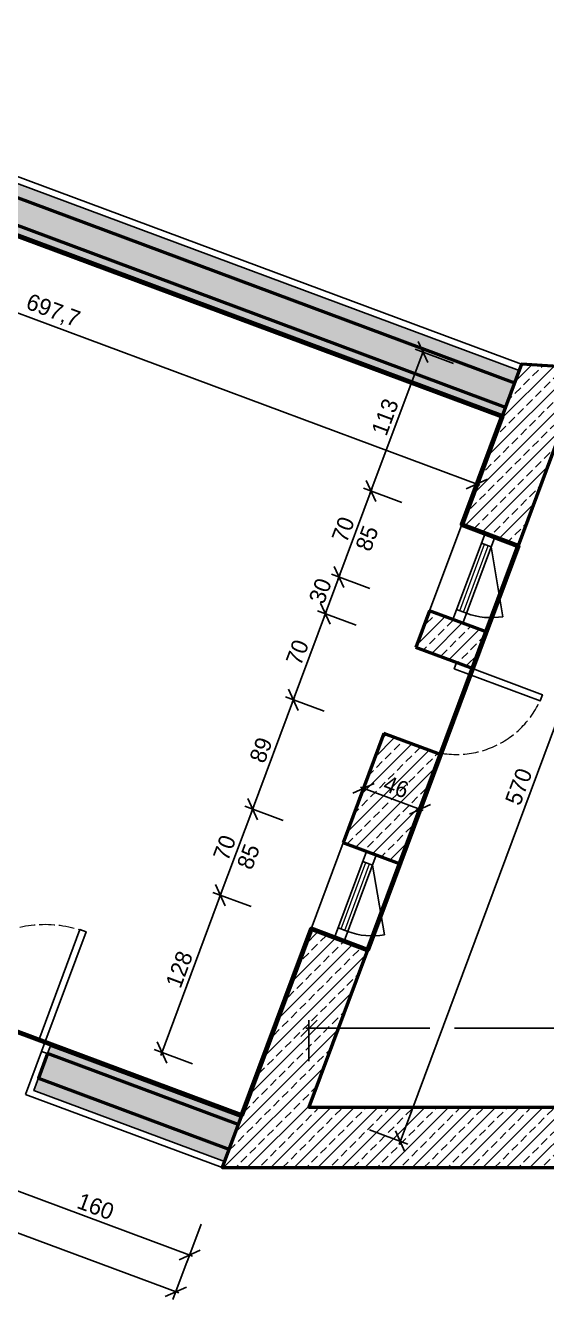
# Model space of a CAD drawing. Header units: centimetres. Extents: x 3005 to 4563, y 876 to 1848.
# Drawn here: x 3592 to 3989, y 876 to 1848 of the extents above; entities that cross this region are included whole.
import ezdxf

# ---------------------------------------------------------------- set-up
doc = ezdxf.new("R2010")
doc.units = ezdxf.units.CM
doc.linetypes.add('ACAD_ISO02W100', pattern=[15, 12, -3])
for name, color, linetype, lineweight in [('01-MURS_coupés - EXITANT', 140, 'Continuous', 50), ('02-MURS_coupés - DEMOL', 1, 'Continuous', 50), ('02-MURS_hachures - DEMOL', 1, 'Continuous', 13), ('03-MURS_coupés - PROJET', 70, 'Continuous', 50), ('06-ALLEGES - DEMOL', 1, 'Continuous', 25), ('10-HABILLAGE INT. - PROJET', 104, 'Continuous', 25), ('15-MENUI - DEMOL', 1, 'Continuous', 25), ('16-MENUI - PROJET', 171, 'Continuous', 25)]:
    doc.layers.add(name, color=color, linetype=linetype, lineweight=lineweight)
for name, color, linetype, lineweight, true_color in [('01-MURS_hachures - EXITANT', 7, 'Continuous', 13, 0x7a7a7a), ('03-MURS_hachures - PROJET', 7, 'Continuous', 13, 0x7a7a7a), ('18-ISOLATIONS - PROJET', 7, 'Continuous', 15, 0x7a7a7a), ('81-COTATIONS', 7, 'Continuous', 20, 0xe651d2), ('82-COTATIONS Extension', 7, 'Continuous', 20, 0xe651d2)]:
    doc.layers.add(name, color=color, linetype=linetype, lineweight=lineweight, true_color=true_color)
doc.layers.add('50-SURFACE-objet', color=2, linetype='Continuous', lineweight=100, plot=False)
doc.styles.add('ELE_CENTURY_GOTHIC', font='GOTHIC.TTF')
doc.dimstyles.new('ELE_ARC_1-50', dxfattribs={"dimscale": 5, "dimtxt": 2.5, "dimasz": 2.5, "dimexe": 1.25, "dimexo": 0.625, "dimtad": 1, "dimtoh": 1, "dimdec": 1, "dimzin": 9, "dimtxsty": 'ELE_CENTURY_GOTHIC', "dimblk": 'OBLIQUE', "dimcen": 0, "dimdle": 0.5, "dimclrt": 256, "dimadec": 1, "dimazin": 2, "dimtp": 0.01, "dimtm": 0.01, "dimtfac": 0.5, "dimtdec": 1, "dimtofl": 0, "dimtmove": 0, "dimatfit": 3, "dimfxl": 5, "dimfxlon": 1, "dimtfillclr": 2, "dimarcsym": 0})
doc.dimstyles.new('ELE_ARC_1-50$2', dxfattribs={"dimscale": 5, "dimtxt": 2.5, "dimasz": 2.5, "dimexe": 1.25, "dimexo": 0.625, "dimtad": 1, "dimtoh": 1, "dimdec": 1, "dimzin": 9, "dimtxsty": 'ELE_CENTURY_GOTHIC', "dimblk": 'OPEN', "dimcen": 0, "dimdle": 0.5, "dimclrt": 256, "dimadec": 1, "dimazin": 2, "dimtp": 0.01, "dimtm": 0.01, "dimtfac": 0.5, "dimtdec": 1, "dimtofl": 0, "dimtmove": 0, "dimatfit": 3, "dimfxl": 5, "dimfxlon": 1, "dimtfillclr": 2, "dimarcsym": 0})
pattern_1 = [(339.56388, (3279.3752, 1841.3613), (2.7114135, 0.456843), [1.5875, -3.175]), (99.56388, (3279.3752, 1841.3613), (-1.7513445, 2.1197314), [1.5875, -3.175]), (39.56388, (3279.3752, 1841.3613), (0.960069, 2.5765745), [-3.175, 1.5875])]

# ---------------------------------------------------------------- blocks, each defined once
blk = doc.blocks.new('_Oblique')
at = {"color": 0, "linetype": 'ByBlock', "lineweight": -2}
blk.add_line((-0.5, -0.5), (0.5, 0.5), dxfattribs=at)
blk = doc.blocks.new('*D0')
at = {"layer": '81-COTATIONS', "color": 0, "lineweight": -2, "transparency": 16777216}
for p, q in [((3807.85, 1058.16), (3807.85, 1089.41)), ((4510.85, 1058.16), (4510.85, 1089.41)), ((3805.35, 1083.16), (3900.13, 1083.16)), ((3918.88, 1083.16), (4400.46, 1083.16)), ((4419.21, 1083.16), (4448.49, 1083.16)), ((4467.24, 1083.16), (4513.35, 1083.16))]:
    blk.add_line(p, q, dxfattribs=at)
at = {"layer": 'Defpoints', "color": 0, "transparency": 16777216}
for p in [(4510.85, 1083.16), (3807.85, 1022.87), (4510.85, 1022.87)]:
    blk.add_point(p, dxfattribs=at)
at = {"layer": '81-COTATIONS', "color": 0, "lineweight": -2, "transparency": 16777216, "xscale": 12.5, "yscale": 12.5, "zscale": 12.5, "rotation": 180}
blk.add_blockref('_Oblique', (3807.85, 1083.16), dxfattribs=at)
at = {"layer": '81-COTATIONS', "color": 0, "lineweight": -2, "transparency": 16777216, "xscale": 12.5, "yscale": 12.5, "zscale": 12.5}
blk.add_blockref('_Oblique', (4510.85, 1083.16), dxfattribs=at)
at = {"layer": '81-COTATIONS', "transparency": 16777216, "insert": (4159.35, 1092.85), "char_height": 12.5, "attachment_point": 5, "style": 'ELE_CENTURY_GOTHIC'}
blk.add_mtext('703', dxfattribs=at)
blk = doc.blocks.new('*D3')
at = {"layer": '81-COTATIONS', "color": 0, "lineweight": -2, "transparency": 16777216}
for p, q in [((4052.98, 1539.81), (4082.27, 1528.9)), ((4077.28, 1533.42), (3876.52, 994.61)), ((3853.96, 1005.68), (3883.24, 994.77))]:
    blk.add_line(p, q, dxfattribs=at)
at = {"layer": 'Defpoints', "color": 0, "transparency": 16777216}
for p in [(4006.87, 1556.99), (3807.85, 1022.87), (3877.39, 996.95)]:
    blk.add_point(p, dxfattribs=at)
at = {"layer": '81-COTATIONS', "color": 0, "lineweight": -2, "transparency": 16777216, "xscale": 12.5, "yscale": 12.5, "zscale": 12.5}
for p, rotation in [((4076.41, 1531.08), 69.56387672515089), ((3877.39, 996.95), 249.5638767251509)]:
    blk.add_blockref('_Oblique', p, dxfattribs=dict(at, rotation=rotation))
at = {"layer": '81-COTATIONS', "transparency": 16777216, "insert": (3967.82, 1267.4), "char_height": 12.5, "attachment_point": 5, "rotation": 69.56388, "style": 'ELE_CENTURY_GOTHIC'}
blk.add_mtext('570', dxfattribs=at)
blk = doc.blocks.new('*D4')
at = {"layer": '81-COTATIONS', "color": 0, "lineweight": -2, "transparency": 16777216}
for p, q in [((3694.81, 1062.32), (3741.24, 1186.95)), ((3763.8, 1175.88), (3734.52, 1186.79)), ((3719.11, 1055.93), (3689.82, 1066.84))]:
    blk.add_line(p, q, dxfattribs=at)
at = {"layer": 'Defpoints', "color": 0, "transparency": 16777216}
for p in [(3740.37, 1184.61), (3852.54, 1142.81), (3807.85, 1022.87)]:
    blk.add_point(p, dxfattribs=at)
at = {"layer": '81-COTATIONS', "color": 0, "lineweight": -2, "transparency": 16777216, "xscale": 12.5, "yscale": 12.5, "zscale": 12.5}
for p, rotation in [((3740.37, 1184.61), 69.56387672515098), ((3695.68, 1064.66), 249.563876725151)]:
    blk.add_blockref('_Oblique', p, dxfattribs=dict(at, rotation=rotation))
at = {"layer": '81-COTATIONS', "transparency": 16777216, "insert": (3708.95, 1128.02), "char_height": 12.5, "attachment_point": 5, "rotation": 69.56388, "style": 'ELE_CENTURY_GOTHIC'}
blk.add_mtext('128', dxfattribs=at)
blk = doc.blocks.new('_Open')
at = {"color": 0, "linetype": 'ByBlock', "lineweight": -2}
for p, q in [((-1, 0.167), (0, 0)), ((-1, -0.167), (0, 0)), ((0, 0), (-1, 0))]:
    blk.add_line(p, q, dxfattribs=at)
blk = doc.blocks.new('*D5')
at = {"layer": '81-COTATIONS', "color": 0, "lineweight": -2, "transparency": 16777216}
blk.add_arc((4510.85, 1022.87), 80.26, 98.93226, 171.06774, dxfattribs=at)
at = {"layer": 'Defpoints', "color": 0, "transparency": 16777216}
for p in [(4510.85, 1524.87), (4441.34, 1063), (3807.85, 1022.87), (4510.85, 1022.87), (4510.85, 1022.87)]:
    blk.add_point(p, dxfattribs=at)
at = {"layer": '81-COTATIONS', "color": 0, "lineweight": -2, "transparency": 16777216, "xscale": 12.5, "yscale": 12.5, "zscale": 12.5}
for p, rotation in [((4510.85, 1103.13), 4.466130810717324), ((4430.59, 1022.87), 265.5338691892827)]:
    blk.add_blockref('_Open', p, dxfattribs=dict(at, rotation=rotation))
at = {"layer": '81-COTATIONS', "transparency": 16777216, "insert": (4465.87, 1100.77), "char_height": 12.5, "attachment_point": 5, "rotation": 30, "style": 'ELE_CENTURY_GOTHIC'}
blk.add_mtext('90°', dxfattribs=at)
blk = doc.blocks.new('*D6')
at = {"layer": '81-COTATIONS', "color": 0, "lineweight": -2, "transparency": 16777216}
for p, q in [((3739.5, 1182.26), (3765.69, 1252.54)), ((3788.24, 1241.47), (3758.96, 1252.38)), ((3763.8, 1175.88), (3734.52, 1186.79))]:
    blk.add_line(p, q, dxfattribs=at)
at = {"layer": 'Defpoints', "color": 0, "transparency": 16777216}
for p in [(3764.81, 1250.2), (3833.88, 1224.47), (3852.54, 1142.81)]:
    blk.add_point(p, dxfattribs=at)
at = {"layer": '81-COTATIONS', "color": 0, "lineweight": -2, "transparency": 16777216, "xscale": 12.5, "yscale": 12.5, "zscale": 12.5}
for p, rotation in [((3764.81, 1250.2), 69.56387672515095), ((3740.37, 1184.61), 249.563876725151)]:
    blk.add_blockref('_Oblique', p, dxfattribs=dict(at, rotation=rotation))
at = {"layer": '81-COTATIONS', "transparency": 16777216, "char_height": 12.5, "width": 78.2401, "attachment_point": 5, "rotation": 69.56388, "style": 'ELE_CENTURY_GOTHIC'}
for s, insert in [('70', (3743.51, 1220.79)), ('85', (3761.67, 1214.02))]:
    blk.add_mtext(s, dxfattribs=dict(at, insert=insert))
blk = doc.blocks.new('*D7')
at = {"layer": '81-COTATIONS', "color": 0, "lineweight": -2, "transparency": 16777216}
for p, q in [((3763.94, 1247.86), (3796.76, 1335.94)), ((3819.32, 1324.87), (3790.03, 1335.78)), ((3788.24, 1241.47), (3758.96, 1252.38))]:
    blk.add_line(p, q, dxfattribs=at)
at = {"layer": 'Defpoints', "color": 0, "transparency": 16777216}
for p in [(3795.89, 1333.6), (3864.95, 1307.86), (3833.88, 1224.47)]:
    blk.add_point(p, dxfattribs=at)
at = {"layer": '81-COTATIONS', "color": 0, "lineweight": -2, "transparency": 16777216, "xscale": 12.5, "yscale": 12.5, "zscale": 12.5}
for p, rotation in [((3795.89, 1333.6), 69.56387672515095), ((3764.81, 1250.2), 249.563876725151)]:
    blk.add_blockref('_Oblique', p, dxfattribs=dict(at, rotation=rotation))
at = {"layer": '81-COTATIONS', "transparency": 16777216, "insert": (3771.27, 1295.28), "char_height": 12.5, "attachment_point": 5, "rotation": 69.56388, "style": 'ELE_CENTURY_GOTHIC'}
blk.add_mtext('89', dxfattribs=at)
blk = doc.blocks.new('*D8')
at = {"layer": '81-COTATIONS', "color": 0, "lineweight": -2, "transparency": 16777216}
for p, q in [((3795.02, 1331.26), (3821.2, 1401.54)), ((3843.76, 1390.46), (3814.47, 1401.38)), ((3819.32, 1324.87), (3790.03, 1335.78))]:
    blk.add_line(p, q, dxfattribs=at)
at = {"layer": 'Defpoints', "color": 0, "transparency": 16777216}
for p in [(3820.33, 1399.19), (3889.39, 1373.46), (3864.95, 1307.86)]:
    blk.add_point(p, dxfattribs=at)
at = {"layer": '81-COTATIONS', "color": 0, "lineweight": -2, "transparency": 16777216, "xscale": 12.5, "yscale": 12.5, "zscale": 12.5}
for p, rotation in [((3820.33, 1399.19), 69.56387672515095), ((3795.89, 1333.6), 249.563876725151)]:
    blk.add_blockref('_Oblique', p, dxfattribs=dict(at, rotation=rotation))
at = {"layer": '81-COTATIONS', "transparency": 16777216, "insert": (3799.03, 1369.78), "char_height": 12.5, "attachment_point": 5, "rotation": 69.56388, "style": 'ELE_CENTURY_GOTHIC'}
blk.add_mtext('70', dxfattribs=at)
blk = doc.blocks.new('*D9')
at = {"layer": '81-COTATIONS', "color": 0, "lineweight": -2, "transparency": 16777216}
for p, q in [((3819.46, 1396.85), (3831.68, 1429.65)), ((3854.23, 1418.58), (3824.95, 1429.49)), ((3843.76, 1390.46), (3814.47, 1401.38))]:
    blk.add_line(p, q, dxfattribs=at)
at = {"layer": 'Defpoints', "color": 0, "transparency": 16777216}
for p in [(3830.81, 1427.31), (3899.87, 1401.57), (3889.39, 1373.46)]:
    blk.add_point(p, dxfattribs=at)
at = {"layer": '81-COTATIONS', "color": 0, "lineweight": -2, "transparency": 16777216, "xscale": 12.5, "yscale": 12.5, "zscale": 12.5}
for p, rotation in [((3830.81, 1427.31), 69.56387672515095), ((3820.33, 1399.19), 249.563876725151)]:
    blk.add_blockref('_Oblique', p, dxfattribs=dict(at, rotation=rotation))
at = {"layer": '81-COTATIONS', "transparency": 16777216, "insert": (3816.49, 1416.63), "char_height": 12.5, "attachment_point": 5, "rotation": 69.56388, "style": 'ELE_CENTURY_GOTHIC'}
blk.add_mtext('30', dxfattribs=at)
blk = doc.blocks.new('*D10')
at = {"layer": '81-COTATIONS', "color": 0, "lineweight": -2, "transparency": 16777216}
for p, q in [((3829.93, 1424.96), (3856.12, 1495.24)), ((3878.67, 1484.17), (3849.39, 1495.08)), ((3854.23, 1418.58), (3824.95, 1429.49))]:
    blk.add_line(p, q, dxfattribs=at)
at = {"layer": 'Defpoints', "color": 0, "transparency": 16777216}
for p in [(3855.25, 1492.9), (3924.31, 1467.17), (3899.87, 1401.57)]:
    blk.add_point(p, dxfattribs=at)
at = {"layer": '81-COTATIONS', "color": 0, "lineweight": -2, "transparency": 16777216, "xscale": 12.5, "yscale": 12.5, "zscale": 12.5}
for p, rotation in [((3855.25, 1492.9), 69.56387672515095), ((3830.81, 1427.31), 249.563876725151)]:
    blk.add_blockref('_Oblique', p, dxfattribs=dict(at, rotation=rotation))
at = {"layer": '81-COTATIONS', "transparency": 16777216, "char_height": 12.5, "width": 54.3863, "attachment_point": 5, "rotation": 69.56388, "style": 'ELE_CENTURY_GOTHIC'}
for s, insert in [('70', (3833.95, 1463.49)), ('85', (3852.11, 1456.72))]:
    blk.add_mtext(s, dxfattribs=dict(at, insert=insert))
blk = doc.blocks.new('*D11')
at = {"layer": '81-COTATIONS', "color": 0, "lineweight": -2, "transparency": 16777216}
for p, q in [((3854.37, 1490.56), (3895.57, 1601.13)), ((3918.13, 1590.06), (3888.85, 1600.97)), ((3878.67, 1484.17), (3849.39, 1495.08))]:
    blk.add_line(p, q, dxfattribs=at)
at = {"layer": 'Defpoints', "color": 0, "transparency": 16777216}
for p in [(3894.7, 1598.79), (4006.87, 1556.99), (3924.31, 1467.17)]:
    blk.add_point(p, dxfattribs=at)
at = {"layer": '81-COTATIONS', "color": 0, "lineweight": -2, "transparency": 16777216, "xscale": 12.5, "yscale": 12.5, "zscale": 12.5}
for p, rotation in [((3894.7, 1598.79), 69.56387672515095), ((3855.25, 1492.9), 249.563876725151)]:
    blk.add_blockref('_Oblique', p, dxfattribs=dict(at, rotation=rotation))
at = {"layer": '81-COTATIONS', "transparency": 16777216, "insert": (3865.89, 1549.23), "char_height": 12.5, "attachment_point": 5, "rotation": 69.56388, "style": 'ELE_CENTURY_GOTHIC'}
blk.add_mtext('113', dxfattribs=at)
blk = doc.blocks.new('*D18')
at = {"layer": '81-COTATIONS', "color": 0, "lineweight": -2, "transparency": 16777216}
for p, q in [((3894.86, 1249.23), (3847.07, 1267.04)), ((3849.42, 1266.17), (3851.6, 1272.02)), ((3892.52, 1250.1), (3894.7, 1255.96))]:
    blk.add_line(p, q, dxfattribs=at)
at = {"layer": 'Defpoints', "color": 0, "transparency": 16777216}
for p in [(3849.42, 1266.17), (3849.42, 1266.17), (3892.52, 1250.1)]:
    blk.add_point(p, dxfattribs=at)
at = {"layer": '81-COTATIONS', "color": 0, "lineweight": -2, "transparency": 16777216, "xscale": 12.5, "yscale": 12.5, "zscale": 12.5}
for p, rotation in [((3849.42, 1266.17), 159.5638767251508), ((3892.52, 1250.1), 339.5638767251507)]:
    blk.add_blockref('_Oblique', p, dxfattribs=dict(at, rotation=rotation))
at = {"layer": '81-COTATIONS', "transparency": 16777216, "insert": (3874.35, 1267.21), "char_height": 12.5, "attachment_point": 5, "rotation": 339.56388, "style": 'ELE_CENTURY_GOTHIC'}
blk.add_mtext('46', dxfattribs=at)
blk = doc.blocks.new('FENETRE 1V - 70cm')
for p, q in [((8, 0), (54.77, 27)), ((8, -8), (8, 0)), ((62, -8), (62, 0))]:
    blk.add_line(p, q)
at = {"color": 152, "lineweight": 15, "true_color": 0x2776bb}
for p, q in [((62, -2.5), (8, -2.5)), ((62, -5.5), (8, -5.5))]:
    blk.add_line(p, q, dxfattribs=at)
blk.add_lwpolyline([(0, -8), (70, -8), (70, 0), (0, 0)], close=True)
blk.add_arc((8, 0), 54, 0, 30)
blk = doc.blocks.new('PORTE_ SIMPLE 70cm')
blk.add_lwpolyline([(0, 0), (5, 0), (5, 70), (0, 70)], close=True)
at = {"color": 252, "linetype": 'ACAD_ISO02W100', "lineweight": 20, "true_color": 0x939598}
blk.add_arc((0, 0), 70, 0, 90, dxfattribs=at)
blk = doc.blocks.new('PORTE_OUVERTURE 90cm')
for points in [[(0, 0), (5, 0), (5, 90), (0, 90)], [(0, 0), (-5, 0), (-5, -7.3), (0, -7.3)], [(90, 0), (95, 0), (95, -7.3), (90, -7.3)]]:
    blk.add_lwpolyline(points, close=True)
at = {"color": 252, "linetype": 'ACAD_ISO02W100', "lineweight": 20, "true_color": 0x939598}
blk.add_arc((0, 0), 90, 0, 90, dxfattribs=at)
blk = doc.blocks.new('*D33')
at = {"layer": '82-COTATIONS Extension', "color": 0, "lineweight": -2, "transparency": 16777216}
for p, q in [((3575.6, 989.56), (3564.69, 960.28)), ((3564.53, 967.01), (3719.15, 909.4)), ((3725.53, 933.7), (3714.62, 904.41))]:
    blk.add_line(p, q, dxfattribs=at)
at = {"layer": 'Defpoints', "color": 0, "transparency": 16777216}
for p in [(3591.69, 1032.73), (3741.62, 976.87), (3716.8, 910.27)]:
    blk.add_point(p, dxfattribs=at)
at = {"layer": '82-COTATIONS Extension', "color": 0, "lineweight": -2, "transparency": 16777216, "xscale": 12.5, "yscale": 12.5, "zscale": 12.5}
for p, rotation in [((3566.87, 966.14), 159.5638767251507), ((3716.8, 910.27), 339.5638767251507)]:
    blk.add_blockref('_Oblique', p, dxfattribs=dict(at, rotation=rotation))
at = {"layer": '82-COTATIONS Extension', "transparency": 16777216, "insert": (3645.22, 947.28), "char_height": 12.5, "attachment_point": 5, "rotation": 339.56388, "style": 'ELE_CENTURY_GOTHIC'}
blk.add_mtext('160', dxfattribs=at)
blk = doc.blocks.new('*D34')
at = {"layer": '82-COTATIONS Extension', "color": 0, "lineweight": -2, "transparency": 16777216}
for p, q in [((3021.63, 1163.96), (3010.72, 1134.68)), ((3010.56, 1141.41), (3708.67, 881.28)), ((3715.06, 905.58), (3704.15, 876.3))]:
    blk.add_line(p, q, dxfattribs=at)
at = {"layer": 'Defpoints', "color": 0, "transparency": 16777216}
for p in [(3048.19, 1235.25), (3741.62, 976.87), (3706.33, 882.16)]:
    blk.add_point(p, dxfattribs=at)
at = {"layer": '82-COTATIONS Extension', "color": 0, "lineweight": -2, "transparency": 16777216, "xscale": 12.5, "yscale": 12.5, "zscale": 12.5}
for p, rotation in [((3012.9, 1140.54), 159.5638767251507), ((3706.33, 882.16), 339.5638767251507)]:
    blk.add_blockref('_Oblique', p, dxfattribs=dict(at, rotation=rotation))
at = {"layer": '82-COTATIONS Extension', "transparency": 16777216, "insert": (3363, 1020.43), "char_height": 12.5, "attachment_point": 5, "rotation": 339.56388, "style": 'ELE_CENTURY_GOTHIC'}
blk.add_mtext('740', dxfattribs=at)
blk = doc.blocks.new('*D35')
at = {"layer": '82-COTATIONS Extension', "color": 0, "lineweight": -2, "transparency": 16777216}
for p, q in [((3290.82, 1765.24), (3279.9, 1735.95)), ((3279.74, 1742.68), (3938.22, 1497.33)), ((3944.6, 1521.63), (3933.69, 1492.34))]:
    blk.add_line(p, q, dxfattribs=at)
at = {"layer": 'Defpoints', "color": 0, "transparency": 16777216}
for p in [(3301.3, 1793.39), (3955.09, 1549.77), (3935.87, 1498.2)]:
    blk.add_point(p, dxfattribs=at)
at = {"layer": '82-COTATIONS Extension', "color": 0, "lineweight": -2, "transparency": 16777216, "xscale": 12.5, "yscale": 12.5, "zscale": 12.5}
for p, rotation in [((3282.09, 1741.81), 159.5638767251507), ((3935.87, 1498.2), 339.5638767251507)]:
    blk.add_blockref('_Oblique', p, dxfattribs=dict(at, rotation=rotation))
at = {"layer": '82-COTATIONS Extension', "transparency": 16777216, "insert": (3612.56, 1629.62), "char_height": 12.5, "attachment_point": 5, "rotation": 339.56388, "style": 'ELE_CENTURY_GOTHIC'}
blk.add_mtext('697,7', dxfattribs=at)

msp = doc.modelspace()

# ---------------------------------------------------------------- hatches: boundary and pattern name
at = {"layer": '01-MURS_hachures - EXITANT'}
h = msp.add_hatch(dxfattribs=at)
h.set_pattern_fill('ANSI33', color=256, scale=2)
h.paths.add_polyline_path([(4556.85, 1552), (3969.86, 1589.41), (3924.31, 1467.17), (3967.42, 1451.1), (4006.87, 1556.99), (4510.85, 1524.87), (4510.85, 1022.87), (3807.85, 1022.87), (3852.54, 1142.81), (3809.44, 1158.87), (3741.62, 976.87), (4556.85, 976.87)])
at = {"layer": '02-MURS_hachures - DEMOL'}
h = msp.add_hatch(dxfattribs=at)
h.set_pattern_fill('ANSI33', color=256, scale=2)
h.paths.add_polyline_path([(3942.97, 1385.51), (3899.87, 1401.57), (3889.39, 1373.46), (3932.5, 1357.4)])
h.paths.add_polyline_path([(3908.06, 1291.8), (3864.95, 1307.86), (3833.88, 1224.47), (3876.98, 1208.4)])
at = {"layer": '03-MURS_hachures - PROJET'}
h = msp.add_hatch(dxfattribs=at)
h.set_pattern_fill('AR-CONC', color=256, scale=0.2)
h.paths.add_polyline_path([(3608.59, 1063.78), (3601.61, 1045.04), (3746.86, 990.92), (3753.84, 1009.66)])
h.paths.add_polyline_path([(3514.89, 1098.7), (3439.92, 1126.63), (3432.94, 1107.89), (3507.9, 1079.96)])
h.paths.add_polyline_path([(3308.73, 1175.52), (3301.75, 1156.77), (3357.97, 1135.83), (3364.96, 1154.57)])
h.paths.add_polyline_path([(3233.77, 1203.45), (3093.21, 1255.82), (3132.26, 1360.63), (3113.52, 1367.61), (3067.49, 1244.07), (3226.79, 1184.71)])
h.paths.add_polyline_path([(3181.14, 1491.82), (3162.4, 1498.8), (3141.45, 1442.58), (3160.19, 1435.59)])
h.paths.add_polyline_path([(3230.03, 1623.01), (3211.29, 1629.99), (3190.34, 1573.76), (3209.08, 1566.78)])
h.paths.add_polyline_path([(3297.01, 1802.77), (3957.64, 1556.61), (3964.62, 1575.36), (3285.25, 1828.5), (3239.22, 1704.95), (3257.96, 1697.97)])
at = {"layer": '18-ISOLATIONS - PROJET'}
h = msp.add_hatch(dxfattribs=at)
h.set_pattern_fill('HONEY', color=256, scale=0.5)
h.set_pattern_definition(pattern_1)
h.paths.add_polyline_path([(3968.12, 1584.73), (3279.38, 1841.36), (3229.85, 1708.45), (3239.22, 1704.95), (3285.25, 1828.5), (3964.62, 1575.36)])
h.paths.add_polyline_path([(3211.29, 1629.99), (3201.92, 1633.48), (3180.97, 1577.26), (3190.34, 1573.76)])
h.paths.add_polyline_path([(3162.4, 1498.8), (3153.03, 1502.29), (3132.08, 1446.07), (3141.45, 1442.58)])
h.paths.add_polyline_path([(3113.52, 1367.61), (3104.15, 1371.1), (3054.62, 1238.19), (3223.29, 1175.34), (3226.79, 1184.71), (3067.49, 1244.07)])
h.paths.add_polyline_path([(3357.97, 1135.83), (3301.75, 1156.77), (3298.26, 1147.4), (3354.48, 1126.45)])
h.paths.add_polyline_path([(3507.9, 1079.96), (3432.94, 1107.89), (3429.45, 1098.52), (3504.41, 1070.59)])
h.paths.add_polyline_path([(3746.86, 990.92), (3601.61, 1045.04), (3598.12, 1035.67), (3743.36, 981.55)])
h = msp.add_hatch(dxfattribs=at)
h.set_pattern_fill('HONEY', color=256, scale=0.5)
h.set_pattern_definition(pattern_1)
h.paths.add_polyline_path([(3957.64, 1556.61), (3297.01, 1802.77), (3257.96, 1697.97), (3263.58, 1695.88), (3300.54, 1795.06), (3955.55, 1550.99)])
h = msp.add_hatch(dxfattribs=at)
h.set_pattern_fill('HONEY', color=256, scale=0.5)
h.set_pattern_definition([(69.56388, (3741.6183, 976.8665), (-0.456843, 2.7114135), [1.5875, -3.175]), (189.56388, (3741.6183, 976.8665), (-2.1197314, -1.7513445), [1.5875, -3.175]), (129.56388, (3741.6183, 976.8665), (-2.5765745, 0.960069), [-3.175, 1.5875])])
h.paths.add_polyline_path([(3132.26, 1360.63), (3093.21, 1255.82), (3233.77, 1203.45), (3235.86, 1209.07), (3100.93, 1259.35), (3137.88, 1358.53)])
h.paths.add_polyline_path([(3610.69, 1069.41), (3608.59, 1063.78), (3753.84, 1009.66), (3755.93, 1015.29)])

# ---------------------------------------------------------------- linework, layer by layer
at = {"layer": '01-MURS_coupés - EXITANT'}
for p, q in [((3967.42, 1451.1), (3924.31, 1467.17)), ((3852.54, 1142.81), (3809.44, 1158.87))]:
    msp.add_line(p, q, dxfattribs=at)
for points in [[(3809.44, 1158.87), (3741.62, 976.87), (4556.85, 976.87), (4556.85, 1552), (3969.86, 1589.41), (3924.31, 1467.17)], [(4006.87, 1556.99), (3967.42, 1451.1)], [(3852.54, 1142.81), (3807.85, 1022.87), (4510.85, 1022.87), (4510.85, 1524.87)]]:
    msp.add_lwpolyline(points, dxfattribs=at)
at = {"layer": '02-MURS_coupés - DEMOL'}
for p, q in [((3942.97, 1385.51), (3899.87, 1401.57)), ((3932.5, 1357.4), (3889.39, 1373.46)), ((3908.06, 1291.8), (3864.95, 1307.86)), ((3876.98, 1208.4), (3833.88, 1224.47))]:
    msp.add_line(p, q, dxfattribs=at)
for points in [[(3899.87, 1401.57), (3889.39, 1373.46)], [(3942.97, 1385.51), (3932.5, 1357.4)], [(3864.95, 1307.86), (3833.88, 1224.47)], [(3908.06, 1291.8), (3876.98, 1208.4)]]:
    msp.add_lwpolyline(points, dxfattribs=at)
at = {"layer": '03-MURS_coupés - PROJET'}
for points in [[(3957.64, 1556.61), (3297.01, 1802.77), (3257.96, 1697.97), (3239.22, 1704.95), (3285.25, 1828.5), (3964.62, 1575.36)], [(3753.84, 1009.66), (3608.59, 1063.78), (3601.61, 1045.04), (3746.86, 990.92)]]:
    msp.add_lwpolyline(points, dxfattribs=at)
at = {"layer": '06-ALLEGES - DEMOL'}
for p, q in [((3899.87, 1401.57), (3924.31, 1467.17)), ((3967.42, 1451.1), (3942.97, 1385.51)), ((3809.44, 1158.87), (3833.88, 1224.47)), ((3876.98, 1208.4), (3852.54, 1142.81))]:
    msp.add_line(p, q, dxfattribs=at)
at = {"layer": '10-HABILLAGE INT. - PROJET'}
for p, q in [((3300.54, 1795.06), (3955.55, 1550.99)), ((3301.3, 1793.39), (3955.09, 1549.77))]:
    msp.add_line(p, q, dxfattribs=at)
for points in [[(3608.59, 1063.78), (3611.14, 1070.62)], [(3755.93, 1015.29), (3610.69, 1069.41)], [(3756.39, 1016.5), (3611.14, 1070.62)]]:
    msp.add_lwpolyline(points, dxfattribs=at)
at = {"layer": '16-MENUI - PROJET'}
for p, q in [((3276.44, 1847.79), (3969.86, 1589.41)), ((3279.38, 1841.36), (3968.12, 1584.73)), ((3591.69, 1032.73), (3603.91, 1065.53)), ((3608.59, 1063.78), (3603.91, 1065.53))]:
    msp.add_line(p, q, dxfattribs=at)
for points in [[(3743.36, 981.55), (3598.12, 1035.67), (3608.59, 1063.78)], [(3741.62, 976.87), (3591.69, 1032.73)]]:
    msp.add_lwpolyline(points, dxfattribs=at)
at = {"layer": '50-SURFACE-objet'}
msp.add_lwpolyline([(3955.09, 1549.77), (3924.31, 1467.17), (3967.42, 1451.1), (3852.54, 1142.81), (3809.44, 1158.87), (3756.39, 1016.5), (3102.6, 1260.12), (3301.3, 1793.39)], close=True, dxfattribs=at)

# ---------------------------------------------------------------- block references
at = {"layer": '15-MENUI - DEMOL'}
for name, p, rotation in [('FENETRE 1V - 70cm', (3949.61, 1457.74), 249.5638767251556), ('PORTE_ SIMPLE 70cm', (3920.32, 1361.94), 249.5638767251509), ('FENETRE 1V - 70cm', (3859.18, 1215.04), 249.5638767251513)]:
    msp.add_blockref(name, p, dxfattribs=dict(at, rotation=rotation))
at = {"layer": '16-MENUI - PROJET', "xscale": -1, "rotation": 339.5638767251505}
msp.add_blockref('PORTE_OUVERTURE 90cm', (3606.46, 1072.37), dxfattribs=at)

# ---------------------------------------------------------------- dimensions: what is measured, and where the dimension line sits
at = {"layer": '81-COTATIONS'}
for base, p1, p2, picture, middle in [((3894.7, 1598.79), (3924.31, 1467.17), (4006.87, 1556.99), '*D11', (3865.89, 1549.23)), ((3830.81, 1427.31), (3889.39, 1373.46), (3899.87, 1401.57), '*D9', (3816.49, 1416.63)), ((3820.33, 1399.19), (3864.95, 1307.86), (3889.39, 1373.46), '*D8', (3799.03, 1369.78)), ((3795.89, 1333.6), (3833.88, 1224.47), (3864.95, 1307.86), '*D7', (3771.27, 1295.28))]:
    dim = msp.add_linear_dim(base=base, p1=p1, p2=p2, angle=249.56388, dimstyle='ELE_ARC_1-50', override={"dimpost": '\\X', "dimtmove": 1}, dxfattribs=at)
    dim.commit()
    dim.dimension.update_dxf_attribs({"geometry": picture, "text_midpoint": middle})
for p1, p2, distance, picture, middle in [((4006.87, 1556.99), (3807.85, 1022.87), 74.21, '*D3', (3967.82, 1267.4)), ((3892.52, 1250.1), (3849.42, 1266.17), 0, '*D18', (3874.35, 1267.21)), ((3807.85, 1022.87), (3852.54, 1142.81), 119.7, '*D4', (3708.95, 1128.02))]:
    dim = msp.add_aligned_dim(p1=p1, p2=p2, distance=distance, dimstyle='ELE_ARC_1-50', override={"dimpost": '\\X'}, dxfattribs=at)
    dim.commit()
    dim.dimension.update_dxf_attribs({"geometry": picture, "text_midpoint": middle})
dim = msp.add_angular_dim_2l(base=(4441.34, 1063), line1=((4510.85, 1022.87), (4510.85, 1524.87)), line2=((3807.85, 1022.87), (4510.85, 1022.87)), dimstyle='ELE_ARC_1-50$2', override={"dimpost": '\\X'}, dxfattribs=at)
dim.commit()
dim.dimension.update_dxf_attribs({"geometry": '*D5', "text_midpoint": (4470.72, 1092.38), "dimtype": 162})
for base, p1, p2, picture, middle in [((3855.25, 1492.9), (3899.87, 1401.57), (3924.31, 1467.17), '*D10', (3843.03, 1460.1)), ((3764.81, 1250.2), (3852.54, 1142.81), (3833.88, 1224.47), '*D6', (3752.59, 1217.4))]:
    dim = msp.add_linear_dim(base=base, p1=p1, p2=p2, angle=249.56388, text='<>\\X85', dimstyle='ELE_ARC_1-50', override={"dimpost": '\\X', "dimtmove": 1}, dxfattribs=at)
    dim.commit()
    dim.dimension.update_dxf_attribs({"geometry": picture, "text_midpoint": middle})
dim = msp.add_linear_dim(base=(4510.85, 1083.16), p1=(3807.85, 1022.87), p2=(4510.85, 1022.87), dimstyle='ELE_ARC_1-50', override={"dimpost": '\\X'}, dxfattribs=at)
dim.commit()
dim.dimension.update_dxf_attribs({"geometry": '*D0', "text_midpoint": (4159.35, 1092.85)})
at = {"layer": '82-COTATIONS Extension'}
for base, p1, p2, override, picture, middle in [((3935.87, 1498.2), (3301.3, 1793.39), (3955.09, 1549.77), {"dimpost": '\\X'}, '*D35', (3612.56, 1629.62)), ((3706.33, 882.16), (3048.19, 1235.25), (3741.62, 976.87), {"dimpost": '\\X'}, '*D34', (3363, 1020.43)), ((3716.8, 910.27), (3591.69, 1032.73), (3741.62, 976.87), {"dimpost": '\\X', "dimtmove": 1}, '*D33', (3645.22, 947.28))]:
    dim = msp.add_linear_dim(base=base, p1=p1, p2=p2, angle=339.56388, dimstyle='ELE_ARC_1-50', override=override, dxfattribs=at)
    dim.commit()
    dim.dimension.update_dxf_attribs({"geometry": picture, "text_midpoint": middle})

doc.saveas('drawing.dxf')
